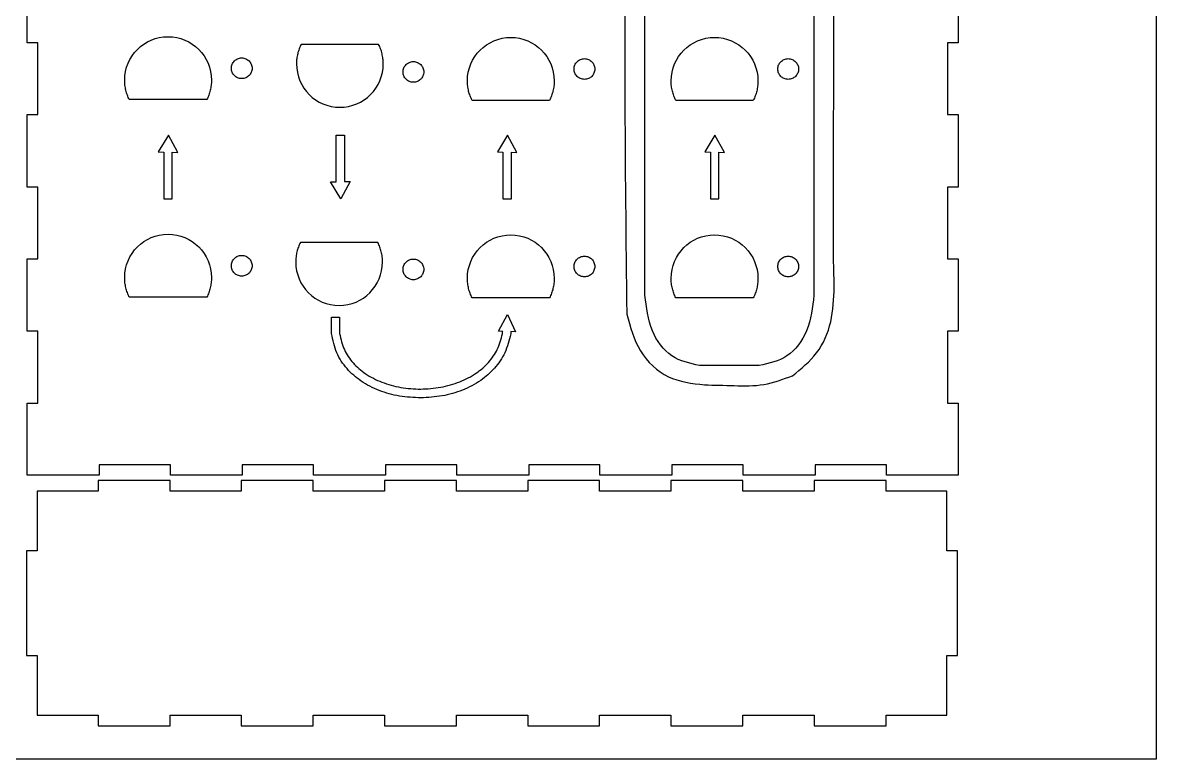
# Model space of a CAD drawing. Extents: x -632 to 590, y 202 to 978.
# Drawn here: x -354.7 to -31.9, y 574.6 to 784.4 of the extents above; entities that cross this region are included whole.
import ezdxf

# ---------------------------------------------------------------- set-up
doc = ezdxf.new("R2010")
doc.units = 0
doc.layers.get('0').update_dxf_attribs({"linetype": 'CONTINUOUS'})

msp = doc.modelspace()

# ---------------------------------------------------------------- linework, layer by layer
at = {"color": 3}
msp.add_lwpolyline([(-631.840861, 974.541134), (-31.949136, 974.541134), (-31.949136, 574.649404), (-631.840861, 574.649404), (-631.840861, 974.541134)], dxfattribs=at)
at = {"color": 7}
for points in [[(-177.522647, 706.787223), (-177.522647, 893.089844)], [(-129.426534, 893.089844), (-129.426534, 706.787223)], [(-88.360041, 799.295411), (-88.360041, 778.672079), (-91.360041, 778.672079), (-91.360041, 758.228745), (-88.360041, 758.228745), (-88.360041, 737.605412), (-91.360041, 737.605412), (-91.360041, 717.162081), (-88.360041, 717.162081), (-88.360041, 696.538749), (-91.360041, 696.538749), (-91.360041, 676.095418), (-88.360041, 676.095418), (-88.360041, 655.517071), (-108.789656, 655.517071), (-108.789656, 658.517065), (-129.08427, 658.517065), (-129.08427, 655.517071), (-149.558886, 655.517071), (-149.558886, 658.517065), (-169.853503, 658.517065), (-169.853503, 655.517071), (-190.328118, 655.517071), (-190.328118, 658.517065), (-210.622732, 658.517065), (-210.622732, 655.517071), (-231.097348, 655.517071), (-231.097348, 658.517065), (-251.391962, 658.517065), (-251.391962, 655.517071), (-271.866577, 655.517071), (-271.866577, 658.517065), (-292.161194, 658.517065), (-292.161194, 655.517071), (-312.63581, 655.517071), (-312.63581, 658.517065), (-332.930424, 658.517065), (-332.930424, 655.517071), (-353.360039, 655.517071), (-353.360039, 676.095418), (-350.360039, 676.095418), (-350.360039, 696.538749), (-353.360039, 696.538749), (-353.360039, 717.162081), (-350.360039, 717.162081), (-350.360039, 737.605412), (-353.360039, 737.605412), (-353.360039, 758.228745), (-350.360039, 758.228745), (-350.360039, 778.672079), (-353.360039, 778.672079), (-353.360039, 799.295411)], [(-325.639486, 768.038936), (-325.575704, 769.303235), (-325.388478, 770.531043), (-325.084045, 771.716122), (-324.668586, 772.852292), (-324.148337, 773.933316), (-323.52948, 774.952957), (-322.81828, 775.905034), (-322.020918, 776.783281), (-321.14363, 777.58149), (-320.192598, 778.29348), (-319.174058, 778.912986), (-318.094191, 779.433799), (-316.959262, 779.84971), (-315.775453, 780.154482), (-314.548972, 780.341906), (-313.286027, 780.405773), (-312.023111, 780.341906), (-310.79663, 780.154482), (-309.61282, 779.84971), (-308.477892, 779.433799), (-307.398025, 778.912986), (-306.379485, 778.29348), (-305.428452, 777.58149), (-304.551136, 776.783281), (-303.753802, 775.905034), (-303.042574, 774.952957), (-302.423745, 773.933316), (-301.903497, 772.852292), (-301.488038, 771.716122), (-301.183604, 770.531043), (-300.996378, 769.303235), (-300.932568, 768.038936), (-300.938212, 767.665556), (-300.954581, 767.294998), (-300.981957, 766.92746), (-301.019859, 766.563027), (-301.06826, 766.201895), (-301.126962, 765.84415), (-301.195825, 765.48999), (-301.274706, 765.139526), (-301.363465, 764.792901), (-301.461904, 764.450255), (-301.569882, 764.111729), (-301.687286, 763.777493), (-301.813891, 763.44766), (-301.949584, 763.122371), (-302.094223, 762.801795), (-302.24761, 762.486044), (-303.626746, 762.486044), (-305.005853, 762.486044), (-306.384988, 762.486044), (-307.764124, 762.486044), (-309.143259, 762.486044), (-310.522366, 762.486044), (-311.901501, 762.486044), (-313.280637, 762.486044), (-314.659772, 762.486044), (-316.038879, 762.486044), (-317.418014, 762.486044), (-318.79715, 762.486044), (-320.176285, 762.486044), (-321.555392, 762.486044), (-322.934528, 762.486044), (-324.313663, 762.486044), (-324.467248, 762.801851), (-324.612282, 763.122456), (-324.748567, 763.447745), (-324.875934, 763.777578), (-324.994157, 764.111786), (-325.103067, 764.450255), (-325.202522, 764.792844), (-325.292268, 765.139441), (-325.372166, 765.489848), (-325.442016, 765.843981), (-325.501621, 766.201698), (-325.550812, 766.562829), (-325.589392, 766.927234), (-325.61705, 767.294829), (-325.633983, 767.665443), (-325.639628, 768.038936), (-325.639486, 768.038936)], [(-276.734295, 772.678387), (-276.670513, 771.414088), (-276.483287, 770.18628), (-276.178826, 769.001201), (-275.763366, 767.865031), (-275.243118, 766.784007), (-274.624289, 765.764366), (-273.913089, 764.812289), (-273.115727, 763.934042), (-272.238411, 763.135833), (-271.287378, 762.423843), (-270.268838, 761.804337), (-269.189, 761.283524), (-268.054043, 760.867613), (-266.870234, 760.562841), (-265.643752, 760.375417), (-264.380836, 760.31155), (-263.11792, 760.375417), (-261.891439, 760.562841), (-260.707601, 760.867613), (-259.572673, 761.283524), (-258.492834, 761.804337), (-257.474266, 762.423843), (-256.523233, 763.135833), (-255.645945, 763.934042), (-254.848583, 764.812289), (-254.137383, 765.764366), (-253.518554, 766.784007), (-252.998306, 767.865031), (-252.582847, 769.001201), (-252.278385, 770.18628), (-252.091159, 771.414088), (-252.027377, 772.678387), (-252.033021, 773.051767), (-252.04939, 773.422325), (-252.076766, 773.789863), (-252.114668, 774.154296), (-252.163041, 774.515428), (-252.221743, 774.873173), (-252.290634, 775.227334), (-252.369515, 775.577797), (-252.458245, 775.924422), (-252.556685, 776.267068), (-252.664691, 776.605594), (-252.782067, 776.93983), (-252.9087, 777.269663), (-253.044393, 777.594952), (-253.189003, 777.915528), (-253.342391, 778.231279), (-254.721527, 778.231279), (-256.100662, 778.231279), (-257.479797, 778.231279), (-258.858904, 778.231279), (-260.23804, 778.231279), (-261.617175, 778.231279), (-262.99631, 778.231279), (-264.375417, 778.231279), (-265.754553, 778.231279), (-267.133688, 778.231279), (-268.512823, 778.231279), (-269.891931, 778.231279), (-271.271066, 778.231279), (-272.650201, 778.231279), (-274.029337, 778.231279), (-275.408444, 778.231279), (-275.562057, 777.915472), (-275.707091, 777.594868), (-275.843376, 777.269578), (-275.970715, 776.939745), (-276.088938, 776.605538), (-276.197876, 776.267068), (-276.297303, 775.924479), (-276.387077, 775.577882), (-276.466946, 775.227475), (-276.536796, 774.873342), (-276.596402, 774.515626), (-276.645593, 774.154494), (-276.684173, 773.790089), (-276.712113, 773.422494), (-276.729046, 773.05188), (-276.734691, 772.678387), (-276.734295, 772.678387)], [(-228.071451, 767.832349), (-228.007669, 769.096648), (-227.820443, 770.324456), (-227.51601, 771.509536), (-227.100551, 772.645706), (-226.580302, 773.72673), (-225.961473, 774.74637), (-225.250245, 775.698419), (-224.452883, 776.576694), (-223.575595, 777.374904), (-222.624563, 778.086894), (-221.606023, 778.706372), (-220.526156, 779.227213), (-219.391227, 779.643095), (-218.207418, 779.947895), (-216.980937, 780.135319), (-215.717992, 780.199158), (-214.455076, 780.135319), (-213.228595, 779.947895), (-212.044785, 779.643095), (-210.909857, 779.227213), (-209.82999, 778.706372), (-208.81145, 778.086894), (-207.860417, 777.374904), (-206.983101, 776.576694), (-206.185767, 775.698419), (-205.474539, 774.74637), (-204.85571, 773.72673), (-204.335462, 772.645706), (-203.920003, 771.509536), (-203.615569, 770.324428), (-203.428343, 769.096648), (-203.364533, 767.832349), (-203.370177, 767.458941), (-203.386546, 767.088412), (-203.413922, 766.720845), (-203.451824, 766.35644), (-203.500225, 765.99528), (-203.558927, 765.637564), (-203.62779, 765.283403), (-203.706671, 764.932911), (-203.79543, 764.586286), (-203.893869, 764.243668), (-204.001847, 763.905142), (-204.119251, 763.570907), (-204.245856, 763.241045), (-204.381549, 762.915784), (-204.526188, 762.59518), (-204.679575, 762.27943), (-206.058711, 762.27943), (-207.437818, 762.27943), (-208.816953, 762.27943), (-210.196089, 762.27943), (-211.575224, 762.27943), (-212.954331, 762.27943), (-214.333466, 762.27943), (-215.712602, 762.27943), (-217.091737, 762.27943), (-218.470844, 762.27943), (-219.849979, 762.27943), (-221.229115, 762.27943), (-222.60825, 762.27943), (-223.987357, 762.27943), (-225.366493, 762.27943), (-226.745628, 762.27943), (-226.899213, 762.595264), (-227.044247, 762.915869), (-227.180532, 763.241158), (-227.307899, 763.570991), (-227.426122, 763.905199), (-227.535032, 764.243668), (-227.634487, 764.586258), (-227.724233, 764.932826), (-227.804131, 765.283262), (-227.873981, 765.637394), (-227.933586, 765.995083), (-227.982777, 766.356214), (-228.021357, 766.720648), (-228.049297, 767.088242), (-228.06623, 767.458856), (-228.071875, 767.832349), (-228.071451, 767.832349)], [(-170.067024, 767.832349), (-170.003241, 769.096648), (-169.816015, 770.324456), (-169.511582, 771.509536), (-169.096123, 772.645706), (-168.575874, 773.72673), (-167.957046, 774.74637), (-167.245817, 775.698419), (-166.448455, 776.576694), (-165.571167, 777.374904), (-164.620135, 778.086894), (-163.601595, 778.706372), (-162.521728, 779.227213), (-161.386799, 779.643095), (-160.20299, 779.947895), (-158.976509, 780.135319), (-157.713564, 780.199158), (-156.450648, 780.135319), (-155.224167, 779.947895), (-154.040357, 779.643095), (-152.905429, 779.227213), (-151.825562, 778.706372), (-150.807022, 778.086894), (-149.85599, 777.374904), (-148.978674, 776.576694), (-148.181339, 775.698419), (-147.470111, 774.74637), (-146.851283, 773.72673), (-146.331034, 772.645706), (-145.915575, 771.509536), (-145.611142, 770.324456), (-145.423915, 769.096648), (-145.360105, 767.832349), (-145.365749, 767.458941), (-145.382118, 767.088412), (-145.409494, 766.720845), (-145.447396, 766.35644), (-145.495797, 765.99528), (-145.5545, 765.637564), (-145.623362, 765.283403), (-145.702243, 764.932911), (-145.791002, 764.586286), (-145.889441, 764.243668), (-145.997419, 763.905142), (-146.114824, 763.570907), (-146.241429, 763.241045), (-146.377121, 762.915784), (-146.52176, 762.59518), (-146.675148, 762.27943), (-148.054283, 762.27943), (-149.43339, 762.27943), (-150.812525, 762.27943), (-152.191661, 762.27943), (-153.570796, 762.27943), (-154.949903, 762.27943), (-156.329039, 762.27943), (-157.708174, 762.27943), (-159.087309, 762.27943), (-160.466416, 762.27943), (-161.845552, 762.27943), (-163.224687, 762.27943), (-164.603822, 762.27943), (-165.982929, 762.27943), (-167.362065, 762.27943), (-168.7412, 762.27943), (-168.894785, 762.595264), (-169.039819, 762.915869), (-169.176105, 763.241158), (-169.303471, 763.570991), (-169.421694, 763.905199), (-169.530604, 764.243668), (-169.630059, 764.586258), (-169.719806, 764.932826), (-169.799703, 765.283262), (-169.869553, 765.637394), (-169.929158, 765.995083), (-169.978349, 766.356214), (-170.016929, 766.720648), (-170.044869, 767.088242), (-170.061803, 767.458856), (-170.067447, 767.832349), (-170.067024, 767.832349)], [(-292.324338, 774.362153), (-292.022699, 774.346913), (-291.729809, 774.302209), (-291.447079, 774.229537), (-291.176061, 774.130336), (-290.918166, 774.006102), (-290.674947, 773.85833), (-290.447843, 773.688517), (-290.238349, 773.49813), (-290.047962, 773.288636), (-289.878149, 773.061532), (-289.730378, 772.818285), (-289.606172, 772.560418), (-289.50697, 772.2894), (-289.43427, 772.00667), (-289.389566, 771.71378), (-289.374326, 771.412141), (-289.389566, 771.11053), (-289.43427, 770.817611), (-289.50697, 770.534909), (-289.606172, 770.263891), (-289.730378, 770.005997), (-289.878149, 769.762778), (-290.047962, 769.535673), (-290.238349, 769.32618), (-290.447843, 769.135793), (-290.674947, 768.965951), (-290.918166, 768.818208), (-291.176061, 768.693974), (-291.447079, 768.594773), (-291.729809, 768.522072), (-292.022699, 768.477368), (-292.324338, 768.462128), (-292.625949, 768.477368), (-292.918868, 768.522072), (-293.20157, 768.594773), (-293.472616, 768.693974), (-293.730482, 768.818208), (-293.973702, 768.965951), (-294.200806, 769.135793), (-294.410299, 769.32618), (-294.600686, 769.535673), (-294.770528, 769.762778), (-294.918271, 770.005997), (-295.042505, 770.263891), (-295.141706, 770.534909), (-295.214407, 770.817611), (-295.259111, 771.11053), (-295.274351, 771.412141), (-295.259111, 771.71378), (-295.214407, 772.00667), (-295.141706, 772.2894), (-295.042505, 772.560418), (-294.918271, 772.818285), (-294.770528, 773.061532), (-294.600686, 773.288636), (-294.410299, 773.49813), (-294.200806, 773.688517), (-293.973702, 773.85833), (-293.730482, 774.006102), (-293.472616, 774.130336), (-293.20157, 774.229537), (-292.918868, 774.302209), (-292.625949, 774.346913), (-292.324338, 774.362153)], [(-243.450813, 773.32953), (-243.149202, 773.31429), (-242.856283, 773.269586), (-242.573581, 773.196914), (-242.302535, 773.097713), (-242.044669, 772.973479), (-241.80145, 772.825707), (-241.574345, 772.655894), (-241.364852, 772.465479), (-241.174465, 772.256013), (-241.004623, 772.028909), (-240.85688, 771.785662), (-240.732646, 771.527795), (-240.633445, 771.256777), (-240.560744, 770.974047), (-240.51604, 770.681157), (-240.5008, 770.379518), (-240.51604, 770.077907), (-240.560744, 769.784988), (-240.633445, 769.502286), (-240.732646, 769.231268), (-240.85688, 768.973374), (-241.004623, 768.730155), (-241.174465, 768.50305), (-241.364852, 768.293557), (-241.574345, 768.10317), (-241.80145, 767.933328), (-242.044669, 767.785585), (-242.302535, 767.661351), (-242.573581, 767.56215), (-242.856283, 767.489449), (-243.149202, 767.444745), (-243.450813, 767.429505), (-243.752452, 767.444745), (-244.045342, 767.489449), (-244.328044, 767.56215), (-244.59909, 767.661351), (-244.856985, 767.785585), (-245.100204, 767.933328), (-245.327308, 768.10317), (-245.536774, 768.293557), (-245.727189, 768.50305), (-245.897002, 768.730155), (-246.044774, 768.973374), (-246.16898, 769.231268), (-246.268181, 769.502286), (-246.340881, 769.784988), (-246.385585, 770.077907), (-246.400825, 770.379518), (-246.385585, 770.681157), (-246.340881, 770.974047), (-246.268181, 771.256777), (-246.16898, 771.527795), (-246.044774, 771.785662), (-245.897002, 772.028909), (-245.727189, 772.256013), (-245.536774, 772.465479), (-245.327308, 772.655894), (-245.100204, 772.825707), (-244.856985, 772.973479), (-244.59909, 773.097713), (-244.328044, 773.196914), (-244.045342, 773.269586), (-243.752452, 773.31429), (-243.450813, 773.32953)], [(-194.756332, 774.155538), (-194.454693, 774.140298), (-194.161802, 774.095594), (-193.8791, 774.022922), (-193.608054, 773.923721), (-193.350159, 773.799487), (-193.10694, 773.651715), (-192.879836, 773.481902), (-192.670343, 773.291515), (-192.479955, 773.082021), (-192.310142, 772.854917), (-192.162371, 772.611698), (-192.038137, 772.353803), (-191.938964, 772.082785), (-191.866263, 771.800055), (-191.821559, 771.507165), (-191.806319, 771.205526), (-191.821559, 770.903915), (-191.866263, 770.610996), (-191.938964, 770.328294), (-192.038137, 770.057276), (-192.162371, 769.799382), (-192.310142, 769.556163), (-192.479955, 769.329058), (-192.670343, 769.119565), (-192.879836, 768.929178), (-193.10694, 768.759336), (-193.350159, 768.611593), (-193.608054, 768.487359), (-193.8791, 768.388158), (-194.161802, 768.315486), (-194.454693, 768.270753), (-194.756332, 768.255513), (-195.057943, 768.270753), (-195.350861, 768.315486), (-195.633563, 768.388158), (-195.904609, 768.487359), (-196.162476, 768.611593), (-196.405695, 768.759336), (-196.632799, 768.929178), (-196.842293, 769.119565), (-197.03268, 769.329058), (-197.202521, 769.556163), (-197.350264, 769.799382), (-197.474499, 770.057276), (-197.5737, 770.328294), (-197.6464, 770.610996), (-197.691104, 770.903915), (-197.706344, 771.205526), (-197.691104, 771.507165), (-197.6464, 771.800055), (-197.5737, 772.082785), (-197.474499, 772.353803), (-197.350264, 772.611698), (-197.202521, 772.854917), (-197.03268, 773.082021), (-196.842293, 773.291515), (-196.632799, 773.481902), (-196.405695, 773.651715), (-196.162476, 773.799487), (-195.904609, 773.923721), (-195.633563, 774.022922), (-195.350861, 774.095594), (-195.057943, 774.140298), (-194.756332, 774.155538)], [(-136.751876, 774.155595), (-136.450237, 774.140355), (-136.157346, 774.095651), (-135.874616, 774.022978), (-135.603598, 773.923777), (-135.345703, 773.799543), (-135.102484, 773.651772), (-134.87538, 773.481958), (-134.665887, 773.291543), (-134.475499, 773.082078), (-134.305686, 772.854974), (-134.157915, 772.611726), (-134.033681, 772.35386), (-133.934508, 772.082842), (-133.861807, 771.800112), (-133.817103, 771.507221), (-133.801863, 771.205582), (-133.817103, 770.903971), (-133.861807, 770.611053), (-133.934508, 770.328351), (-134.033681, 770.057333), (-134.157915, 769.799438), (-134.305686, 769.556219), (-134.475499, 769.329115), (-134.665887, 769.119621), (-134.87538, 768.929234), (-135.102484, 768.759393), (-135.345703, 768.61165), (-135.603598, 768.487415), (-135.874616, 768.388214), (-136.157346, 768.315514), (-136.450237, 768.27081), (-136.751876, 768.25557), (-137.053487, 768.27081), (-137.346405, 768.315514), (-137.629107, 768.388214), (-137.900153, 768.487415), (-138.15802, 768.61165), (-138.401239, 768.759393), (-138.628343, 768.929234), (-138.837837, 769.119621), (-139.028224, 769.329115), (-139.198065, 769.556219), (-139.345808, 769.799438), (-139.470043, 770.057333), (-139.569244, 770.328351), (-139.641944, 770.611053), (-139.686648, 770.903971), (-139.701888, 771.205582), (-139.686648, 771.507221), (-139.641944, 771.800112), (-139.569244, 772.082842), (-139.470043, 772.35386), (-139.345808, 772.611726), (-139.198065, 772.854974), (-139.028224, 773.082078), (-138.837837, 773.291543), (-138.628343, 773.481958), (-138.401239, 773.651772), (-138.15802, 773.799543), (-137.900153, 773.923777), (-137.629107, 774.022978), (-137.346405, 774.095651), (-137.053487, 774.140355), (-136.751876, 774.155595)], [(-325.639486, 711.811295), (-325.575704, 713.075594), (-325.388478, 714.303373), (-325.084045, 715.488481), (-324.668586, 716.624651), (-324.148337, 717.705675), (-323.52948, 718.725316), (-322.81828, 719.677392), (-322.020918, 720.55564), (-321.14363, 721.353849), (-320.192598, 722.065839), (-319.174058, 722.685345), (-318.094191, 723.206158), (-316.959262, 723.622069), (-315.775453, 723.926841), (-314.548972, 724.114264), (-313.286027, 724.178131), (-312.023111, 724.114264), (-310.79663, 723.926841), (-309.61282, 723.622069), (-308.477892, 723.206158), (-307.398025, 722.685345), (-306.379485, 722.065839), (-305.428452, 721.353849), (-304.551136, 720.55564), (-303.753802, 719.677392), (-303.042574, 718.725316), (-302.423745, 717.705675), (-301.903497, 716.624651), (-301.488038, 715.488481), (-301.183604, 714.303373), (-300.996378, 713.075594), (-300.932568, 711.811295), (-300.938212, 711.437886), (-300.954581, 711.067357), (-300.981957, 710.699791), (-301.019859, 710.335385), (-301.06826, 709.974226), (-301.126962, 709.616509), (-301.195825, 709.262348), (-301.274706, 708.911885), (-301.363465, 708.565231), (-301.461904, 708.222613), (-301.569882, 707.884088), (-301.687286, 707.549852), (-301.813891, 707.220019), (-301.949584, 706.89473), (-302.094223, 706.574153), (-302.24761, 706.258403), (-303.626746, 706.258403), (-305.005853, 706.258403), (-306.384988, 706.258403), (-307.764124, 706.258403), (-309.143259, 706.258403), (-310.522366, 706.258403), (-311.901501, 706.258403), (-313.280637, 706.258403), (-314.659772, 706.258403), (-316.038879, 706.258403), (-317.418014, 706.258403), (-318.79715, 706.258403), (-320.176285, 706.258403), (-321.555392, 706.258403), (-322.934528, 706.258403), (-324.313663, 706.258403), (-324.467248, 706.57421), (-324.612282, 706.894814), (-324.748567, 707.220104), (-324.875934, 707.549937), (-324.994157, 707.884144), (-325.103067, 708.222613), (-325.202522, 708.565203), (-325.292268, 708.9118), (-325.372166, 709.262207), (-325.442016, 709.61634), (-325.501621, 709.974028), (-325.550812, 710.33516), (-325.589392, 710.699593), (-325.61705, 711.067188), (-325.633983, 711.437802), (-325.639628, 711.811295), (-325.639486, 711.811295)], [(-228.071451, 711.60468), (-228.007669, 712.868979), (-227.820443, 714.096758), (-227.51601, 715.281866), (-227.100551, 716.418036), (-226.580302, 717.49906), (-225.961473, 718.518701), (-225.250245, 719.470778), (-224.452883, 720.349025), (-223.575595, 721.147234), (-222.624563, 721.859224), (-221.606023, 722.47873), (-220.526156, 722.999543), (-219.391227, 723.415454), (-218.207418, 723.720226), (-216.980937, 723.90765), (-215.717992, 723.971516), (-214.455076, 723.90765), (-213.228595, 723.720226), (-212.044785, 723.415454), (-210.909857, 722.999543), (-209.82999, 722.47873), (-208.81145, 721.859224), (-207.860417, 721.147234), (-206.983101, 720.349025), (-206.185767, 719.470778), (-205.474539, 718.518701), (-204.85571, 717.49906), (-204.335462, 716.418036), (-203.920003, 715.281866), (-203.615569, 714.096758), (-203.428343, 712.868979), (-203.364533, 711.60468), (-203.370177, 711.231272), (-203.386546, 710.860742), (-203.413922, 710.493176), (-203.451824, 710.12877), (-203.500225, 709.767611), (-203.558927, 709.409894), (-203.62779, 709.055733), (-203.706671, 708.70527), (-203.79543, 708.358616), (-203.893869, 708.015998), (-204.001847, 707.677473), (-204.119251, 707.343237), (-204.245856, 707.013404), (-204.381549, 706.688115), (-204.526188, 706.367538), (-204.679575, 706.051788), (-206.058711, 706.051788), (-207.437818, 706.051788), (-208.816953, 706.051788), (-210.196089, 706.051788), (-211.575224, 706.051788), (-212.954331, 706.051788), (-214.333466, 706.051788), (-215.712602, 706.051788), (-217.091737, 706.051788), (-218.470844, 706.051788), (-219.849979, 706.051788), (-221.229115, 706.051788), (-222.60825, 706.051788), (-223.987357, 706.051788), (-225.366493, 706.051788), (-226.745628, 706.051788), (-226.899213, 706.367595), (-227.044247, 706.688199), (-227.180532, 707.013489), (-227.307899, 707.343322), (-227.426122, 707.677529), (-227.535032, 708.015998), (-227.634487, 708.358588), (-227.724233, 708.705185), (-227.804131, 709.055592), (-227.873981, 709.409725), (-227.933586, 709.767413), (-227.982777, 710.128545), (-228.021357, 710.492978), (-228.049297, 710.860573), (-228.06623, 711.231187), (-228.071875, 711.60468), (-228.071451, 711.60468)], [(-170.067024, 711.60468), (-170.003241, 712.868979), (-169.816015, 714.096758), (-169.511582, 715.281866), (-169.096123, 716.418036), (-168.575874, 717.49906), (-167.957046, 718.518701), (-167.245817, 719.470778), (-166.448455, 720.349025), (-165.571167, 721.147234), (-164.620135, 721.859224), (-163.601595, 722.47873), (-162.521728, 722.999543), (-161.386799, 723.415454), (-160.20299, 723.720226), (-158.976509, 723.90765), (-157.713564, 723.971516), (-156.450648, 723.90765), (-155.224167, 723.720226), (-154.040357, 723.415454), (-152.905429, 722.999543), (-151.825562, 722.47873), (-150.807022, 721.859224), (-149.85599, 721.147234), (-148.978674, 720.349025), (-148.181339, 719.470778), (-147.470111, 718.518701), (-146.851283, 717.49906), (-146.331034, 716.418036), (-145.915575, 715.281866), (-145.611142, 714.096758), (-145.423915, 712.868979), (-145.360105, 711.60468), (-145.365749, 711.231272), (-145.382118, 710.860742), (-145.409494, 710.493176), (-145.447396, 710.12877), (-145.495797, 709.767611), (-145.5545, 709.409894), (-145.623362, 709.055733), (-145.702243, 708.70527), (-145.791002, 708.358616), (-145.889441, 708.015998), (-145.997419, 707.677473), (-146.114824, 707.343237), (-146.241429, 707.013404), (-146.377121, 706.688115), (-146.52176, 706.367538), (-146.675148, 706.051788), (-148.054283, 706.051788), (-149.43339, 706.051788), (-150.812525, 706.051788), (-152.191661, 706.051788), (-153.570796, 706.051788), (-154.949903, 706.051788), (-156.329039, 706.051788), (-157.708174, 706.051788), (-159.087309, 706.051788), (-160.466416, 706.051788), (-161.845552, 706.051788), (-163.224687, 706.051788), (-164.603822, 706.051788), (-165.982929, 706.051788), (-167.362065, 706.051788), (-168.7412, 706.051788), (-168.894785, 706.367595), (-169.039819, 706.688199), (-169.176105, 707.013489), (-169.303471, 707.343322), (-169.421694, 707.677529), (-169.530604, 708.015998), (-169.630059, 708.358588), (-169.719806, 708.705185), (-169.799703, 709.055592), (-169.869553, 709.409725), (-169.929158, 709.767413), (-169.978349, 710.128545), (-170.016929, 710.492978), (-170.044869, 710.860573), (-170.061803, 711.231187), (-170.067447, 711.60468), (-170.067024, 711.60468)], [(-276.944974, 716.247828), (-276.881192, 714.983529), (-276.693966, 713.755721), (-276.389505, 712.570614), (-275.974045, 711.434443), (-275.453797, 710.353419), (-274.834968, 709.333779), (-274.123768, 708.38173), (-273.326406, 707.503455), (-272.44909, 706.705246), (-271.498057, 705.993255), (-270.479517, 705.373778), (-269.399679, 704.852936), (-268.264722, 704.437054), (-267.080913, 704.132254), (-265.854431, 703.94483), (-264.591515, 703.880991), (-263.328599, 703.94483), (-262.102117, 704.132254), (-260.91828, 704.437054), (-259.783351, 704.852936), (-258.703513, 705.373778), (-257.684945, 705.993255), (-256.733912, 706.705246), (-255.856624, 707.503455), (-255.059262, 708.38173), (-254.348062, 709.333779), (-253.729233, 710.353419), (-253.208985, 711.434443), (-252.793525, 712.570614), (-252.489064, 713.755721), (-252.301838, 714.983529), (-252.238056, 716.247828), (-252.2437, 716.621208), (-252.260069, 716.991738), (-252.287445, 717.359304), (-252.325347, 717.723709), (-252.37372, 718.084869), (-252.432422, 718.442586), (-252.501313, 718.796774), (-252.580194, 719.147238), (-252.668924, 719.493863), (-252.767363, 719.836509), (-252.87537, 720.175007), (-252.992746, 720.509271), (-253.119379, 720.839104), (-253.255072, 721.164365), (-253.399682, 721.484969), (-253.55307, 721.80072), (-254.932205, 721.80072), (-256.311341, 721.80072), (-257.690476, 721.80072), (-259.069583, 721.80072), (-260.448719, 721.80072), (-261.827854, 721.80072), (-263.206989, 721.80072), (-264.586096, 721.80072), (-265.965232, 721.80072), (-267.344367, 721.80072), (-268.723502, 721.80072), (-270.102609, 721.80072), (-271.481745, 721.80072), (-272.86088, 721.80072), (-274.240015, 721.80072), (-275.619123, 721.80072), (-275.772736, 721.484885), (-275.91777, 721.16428), (-276.054055, 720.838991), (-276.181394, 720.509186), (-276.299617, 720.17495), (-276.408555, 719.836481), (-276.507981, 719.493892), (-276.597756, 719.147323), (-276.677625, 718.796887), (-276.747475, 718.442755), (-276.807081, 718.085066), (-276.856272, 717.723935), (-276.894852, 717.359501), (-276.922792, 716.991907), (-276.939725, 716.621321), (-276.945369, 716.247828), (-276.944974, 716.247828)], [(-292.324338, 718.134484), (-292.022699, 718.119244), (-291.729809, 718.07454), (-291.447079, 718.001867), (-291.176061, 717.902666), (-290.918166, 717.778432), (-290.674947, 717.63066), (-290.447843, 717.460847), (-290.238349, 717.270432), (-290.047962, 717.060967), (-289.878149, 716.833862), (-289.730378, 716.590615), (-289.606172, 716.332749), (-289.50697, 716.061731), (-289.43427, 715.779), (-289.389566, 715.48611), (-289.374326, 715.184471), (-289.389566, 714.88286), (-289.43427, 714.589942), (-289.50697, 714.30724), (-289.606172, 714.036222), (-289.730378, 713.778327), (-289.878149, 713.535108), (-290.047962, 713.308004), (-290.238349, 713.09851), (-290.447843, 712.908123), (-290.674947, 712.738282), (-290.918166, 712.590538), (-291.176061, 712.466304), (-291.447079, 712.367103), (-291.729809, 712.294403), (-292.022699, 712.249699), (-292.324338, 712.234459), (-292.625949, 712.249699), (-292.918868, 712.294403), (-293.20157, 712.367103), (-293.472616, 712.466304), (-293.730482, 712.590538), (-293.973702, 712.738282), (-294.200806, 712.908123), (-294.410299, 713.09851), (-294.600686, 713.308004), (-294.770528, 713.535108), (-294.918271, 713.778327), (-295.042505, 714.036222), (-295.141706, 714.30724), (-295.214407, 714.589942), (-295.259111, 714.88286), (-295.274351, 715.184471), (-295.259111, 715.48611), (-295.214407, 715.779), (-295.141706, 716.061731), (-295.042505, 716.332749), (-294.918271, 716.590615), (-294.770528, 716.833862), (-294.600686, 717.060967), (-294.410299, 717.270432), (-294.200806, 717.460847), (-293.973702, 717.63066), (-293.730482, 717.778432), (-293.472616, 717.902666), (-293.20157, 718.001867), (-292.918868, 718.07454), (-292.625949, 718.119244), (-292.324338, 718.134484)], [(-243.450813, 717.101861), (-243.149202, 717.086621), (-242.856283, 717.041917), (-242.573581, 716.969244), (-242.302535, 716.870043), (-242.044669, 716.745809), (-241.80145, 716.598038), (-241.574345, 716.428224), (-241.364852, 716.237809), (-241.174465, 716.028344), (-241.004623, 715.80124), (-240.85688, 715.557992), (-240.732646, 715.300126), (-240.633445, 715.029108), (-240.560744, 714.746378), (-240.51604, 714.453487), (-240.5008, 714.151848), (-240.51604, 713.850237), (-240.560744, 713.557319), (-240.633445, 713.274617), (-240.732646, 713.003599), (-240.85688, 712.745704), (-241.004623, 712.502485), (-241.174465, 712.275381), (-241.364852, 712.065887), (-241.574345, 711.8755), (-241.80145, 711.705659), (-242.044669, 711.557916), (-242.302535, 711.433681), (-242.573581, 711.33448), (-242.856283, 711.26178), (-243.149202, 711.217076), (-243.450813, 711.201836), (-243.752452, 711.217076), (-244.045342, 711.26178), (-244.328044, 711.33448), (-244.59909, 711.433681), (-244.856985, 711.557916), (-245.100204, 711.705659), (-245.327308, 711.8755), (-245.536774, 712.065887), (-245.727189, 712.275381), (-245.897002, 712.502485), (-246.044774, 712.745704), (-246.16898, 713.003599), (-246.268181, 713.274617), (-246.340881, 713.557319), (-246.385585, 713.850237), (-246.400825, 714.151848), (-246.385585, 714.453487), (-246.340881, 714.746378), (-246.268181, 715.029108), (-246.16898, 715.300126), (-246.044774, 715.557992), (-245.897002, 715.80124), (-245.727189, 716.028344), (-245.536774, 716.237809), (-245.327308, 716.428224), (-245.100204, 716.598038), (-244.856985, 716.745809), (-244.59909, 716.870043), (-244.328044, 716.969244), (-244.045342, 717.041917), (-243.752452, 717.086621), (-243.450813, 717.101861)], [(-194.756332, 717.92784), (-194.454693, 717.9126), (-194.161802, 717.867896), (-193.8791, 717.795224), (-193.608054, 717.696023), (-193.350159, 717.571789), (-193.10694, 717.424017), (-192.879836, 717.254204), (-192.670343, 717.063789), (-192.479955, 716.854324), (-192.310142, 716.627219), (-192.162371, 716.383972), (-192.038137, 716.126106), (-191.938964, 715.855088), (-191.866263, 715.572357), (-191.821559, 715.279467), (-191.806319, 714.977828), (-191.821559, 714.676217), (-191.866263, 714.383299), (-191.938964, 714.100597), (-192.038137, 713.829579), (-192.162371, 713.571684), (-192.310142, 713.328465), (-192.479955, 713.101361), (-192.670343, 712.891867), (-192.879836, 712.70148), (-193.10694, 712.531639), (-193.350159, 712.383895), (-193.608054, 712.259661), (-193.8791, 712.16046), (-194.161802, 712.08776), (-194.454693, 712.043056), (-194.756332, 712.027816), (-195.057943, 712.043056), (-195.350861, 712.08776), (-195.633563, 712.16046), (-195.904609, 712.259661), (-196.162476, 712.383895), (-196.405695, 712.531639), (-196.632799, 712.70148), (-196.842293, 712.891867), (-197.03268, 713.101361), (-197.202521, 713.328465), (-197.350264, 713.571684), (-197.474499, 713.829579), (-197.5737, 714.100597), (-197.6464, 714.383299), (-197.691104, 714.676217), (-197.706344, 714.977828), (-197.691104, 715.279467), (-197.6464, 715.572357), (-197.5737, 715.855088), (-197.474499, 716.126106), (-197.350264, 716.383972), (-197.202521, 716.627219), (-197.03268, 716.854324), (-196.842293, 717.063789), (-196.632799, 717.254204), (-196.405695, 717.424017), (-196.162476, 717.571789), (-195.904609, 717.696023), (-195.633563, 717.795224), (-195.350861, 717.867896), (-195.057943, 717.9126), (-194.756332, 717.92784)], [(-136.751876, 717.927897), (-136.450237, 717.912657), (-136.157346, 717.867953), (-135.874616, 717.795281), (-135.603598, 717.69608), (-135.345703, 717.571845), (-135.102484, 717.424074), (-134.87538, 717.254261), (-134.665887, 717.063845), (-134.475499, 716.85438), (-134.305686, 716.627276), (-134.157915, 716.384028), (-134.033681, 716.126162), (-133.934508, 715.855144), (-133.861807, 715.572414), (-133.817103, 715.279524), (-133.801863, 714.977884), (-133.817103, 714.676274), (-133.861807, 714.383355), (-133.934508, 714.100653), (-134.033681, 713.829635), (-134.157915, 713.57174), (-134.305686, 713.328521), (-134.475499, 713.101417), (-134.665887, 712.891924), (-134.87538, 712.701536), (-135.102484, 712.531695), (-135.345703, 712.383952), (-135.603598, 712.259718), (-135.874616, 712.160516), (-136.157346, 712.087816), (-136.450237, 712.043112), (-136.751876, 712.027872), (-137.053487, 712.043112), (-137.346405, 712.087816), (-137.629107, 712.160516), (-137.900153, 712.259718), (-138.15802, 712.383952), (-138.401239, 712.531695), (-138.628343, 712.701536), (-138.837837, 712.891924), (-139.028224, 713.101417), (-139.198065, 713.328521), (-139.345808, 713.57174), (-139.470043, 713.829635), (-139.569244, 714.100653), (-139.641944, 714.383355), (-139.686648, 714.676274), (-139.701888, 714.977884), (-139.686648, 715.279524), (-139.641944, 715.572414), (-139.569244, 715.855144), (-139.470043, 716.126162), (-139.345808, 716.384028), (-139.198065, 716.627276), (-139.028224, 716.85438), (-138.837837, 717.063845), (-138.628343, 717.254261), (-138.401239, 717.424074), (-138.15802, 717.571845), (-137.900153, 717.69608), (-137.629107, 717.795281), (-137.346405, 717.867953), (-137.053487, 717.912657), (-136.751876, 717.927897)], [(-177.522647, 706.787223), (-177.522647, 706.787223)], [(-144.987646, 686.787206), (-161.961563, 686.787206)], [(-353.547144, 604.174505), (-350.548533, 604.174505), (-350.548533, 587.223533), (-333.209505, 587.223533), (-333.209505, 584.216088), (-312.730755, 584.216088), (-312.730755, 587.223533), (-292.437227, 587.223533), (-292.437227, 584.216088), (-271.958475, 584.216088), (-271.958475, 587.223533), (-251.664919, 587.223533), (-251.664919, 584.216088), (-231.195002, 584.216088), (-231.195002, 587.223533), (-210.901435, 587.223533), (-210.901435, 584.216088), (-190.422685, 584.216088), (-190.422685, 587.223533), (-170.129158, 587.223533), (-170.129158, 584.216088), (-149.659213, 584.216088), (-149.659213, 587.223533), (-129.356852, 587.223533), (-129.356852, 584.216088), (-108.886935, 584.216088), (-108.886935, 587.223533), (-91.547879, 587.223533), (-91.547879, 604.174505), (-88.549268, 604.174505), (-88.549268, 614.166921), (-88.549268, 624.071172), (-88.549268, 634.063588), (-91.547879, 634.063588), (-91.547879, 651.014588), (-108.886935, 651.014588), (-108.886935, 654.022005), (-129.356852, 654.022005), (-129.356852, 651.014588), (-149.659213, 651.014588), (-149.659213, 654.022005), (-170.129158, 654.022005), (-170.129158, 651.014588), (-190.422685, 651.014588), (-190.422685, 654.022005), (-210.901435, 654.022005), (-210.901435, 651.014588), (-231.195002, 651.014588), (-231.195002, 654.022005), (-251.664919, 654.022005), (-251.664919, 651.014588), (-271.958475, 651.014588), (-271.958475, 654.022005), (-292.437227, 654.022005), (-292.437227, 651.014588), (-312.730755, 651.014588), (-312.730755, 654.022005), (-333.209505, 654.022005), (-333.209505, 651.014588), (-350.548533, 651.014588), (-350.548533, 634.063588), (-353.547144, 634.063588), (-353.547144, 624.071172), (-353.547144, 614.166921), (-353.547144, 604.174505), (-353.547144, 604.174505)]]:
    msp.add_lwpolyline(points, dxfattribs=at)
at = {"color": 1}
for points in [[(-313.162611, 752.380824), (-316.081862, 747.60949), (-314.485556, 747.565407), (-314.485556, 734.283324), (-312.086667, 734.283324), (-312.086667, 747.51249), (-310.490334, 747.468379), (-313.162611, 752.380824), (-313.162611, 752.380824)], [(-264.131831, 734.283324), (-267.051082, 739.054629), (-265.454776, 739.09874), (-265.454776, 752.380824), (-263.055887, 752.380824), (-263.055887, 739.151657), (-261.459554, 739.19574), (-264.131831, 734.283324), (-264.131831, 734.283324)], [(-216.629485, 752.380824), (-219.548735, 747.60949), (-217.95243, 747.565407), (-217.95243, 734.283324), (-215.553541, 734.283324), (-215.553541, 747.51249), (-213.957208, 747.468379), (-216.629485, 752.380824), (-216.629485, 752.380824)], [(-157.59029, 752.380824), (-160.50954, 747.60949), (-158.913235, 747.565407), (-158.913235, 734.283324), (-156.514346, 734.283324), (-156.514346, 747.51249), (-154.918012, 747.468379), (-157.59029, 752.380824), (-157.59029, 752.380824)], [(-266.761409, 695.873613), (-266.777495, 695.873613), (-266.777495, 696.023558), (-266.777495, 700.512641), (-264.444167, 700.512641), (-264.444167, 695.873613)], [(-218.027558, 696.499808), (-219.222487, 696.535086), (-216.695356, 701.306391), (-214.386242, 696.393974), (-215.686101, 696.446891)], [(-215.734784, 695.758974), (-215.750871, 695.758974)], [(-215.718415, 696.023558), (-215.710513, 696.023558)], [(-241.34504, 677.582085), (-241.344899, 677.582085)]]:
    msp.add_lwpolyline(points, dxfattribs=at)
at = {"color": 7}
for points, knots in [([(-123.840052, 737.57522), (-123.812226, 755.557444), (-123.756574, 791.522182), (-123.566317, 845.469242), (-124.114219, 881.429256), (-124.388156, 899.4083)], [0, 0, 0, 0, 53.947056, 107.894982, 161.83713, 161.83713, 161.83713, 161.83713]), ([(-183.360832, 891.915498), (-183.251063, 870.748787), (-183.031522, 828.414903), (-183.434102, 764.913891), (-182.945547, 722.582522), (-182.701278, 701.41753)], [0, 0, 0, 0, 63.500696, 127.002775, 190.500699, 190.500699, 190.500699, 190.500699]), ([(-123.627764, 709.097107), (-123.718021, 712.259832), (-123.898567, 718.586419), (-123.805357, 728.080672), (-123.828487, 734.41034), (-123.840052, 737.57522)], [0, 0, 0, 0, 9.491119, 18.985651, 28.480455, 28.480455, 28.480455, 28.480455]), ([(-161.961563, 686.787206), (-164.749723, 687.399657), (-170.57978, 688.680296), (-176.395682, 696.891065), (-177.131229, 703.350086), (-177.522647, 706.787223)], [0, 0, 0, 0, 8.323821, 17.405154, 27.734401, 27.734401, 27.734401, 27.734401]), ([(-129.426534, 706.787223), (-129.817954, 703.350085), (-130.553505, 696.891061), (-136.369423, 688.680296), (-142.199484, 687.399657), (-144.987646, 686.787206)], [0, 0, 0, 0, 10.329249, 19.41059, 27.734418, 27.734418, 27.734418, 27.734418]), ([(-135.528172, 683.887635), (-133.044033, 685.87873), (-127.990374, 689.929356), (-124.045237, 699.235742), (-123.767523, 705.795794), (-123.627764, 709.097107)], [0, 0, 0, 0, 9.436115, 19.196554, 29.084509, 29.084509, 29.084509, 29.084509]), ([(-182.701278, 701.41753), (-181.720154, 697.785584), (-179.788879, 690.636344), (-171.361084, 682.520364), (-164.161376, 681.695233), (-160.621369, 681.289526)], [0, 0, 0, 0, 11.179261, 22.005616, 32.47789, 32.47789, 32.47789, 32.47789]), ([(-160.621369, 681.289526), (-157.799853, 681.212292), (-152.153078, 681.057721), (-143.545388, 680.854377), (-138.198581, 682.877305), (-135.528172, 683.887635)], [0, 0, 0, 0, 8.491226, 16.993718, 25.477177, 25.477177, 25.477177, 25.477177])]:
    msp.add_open_spline(points, degree=3, knots=knots, dxfattribs=at)
at = {"color": 1}
for points, knots in [([(-241.344899, 677.582085), (-243.377903, 677.674741), (-247.407813, 677.858408), (-253.197563, 679.483728), (-258.335734, 682.083936), (-262.511204, 685.744668), (-265.610618, 690.378033), (-266.37094, 694.008937), (-266.761409, 695.873613)], [0, 0, 0, 0, 6.088922, 12.069728, 17.890174, 23.217129, 28.586693, 34.25555, 34.25555, 34.25555, 34.25555]), ([(-264.444167, 695.873613), (-264.095208, 694.312323), (-263.414076, 691.264844), (-260.730996, 687.36266), (-257.046991, 684.199554), (-252.396195, 681.84342), (-247.025499, 680.394773), (-241.348607, 679.919148), (-235.663184, 680.441694), (-230.266312, 681.948038), (-225.630453, 684.349442), (-221.978101, 687.508642), (-219.289104, 691.305328), (-218.492023, 694.280363), (-218.084059, 695.803058)], [0, 0, 0, 0, 4.760627, 9.292259, 13.903591, 19.219566, 24.784298, 30.49725, 36.221159, 41.823038, 47.211266, 51.734658, 56.214178, 60.910693, 60.910693, 60.910693, 60.910693]), ([(-215.750871, 695.758974), (-216.206036, 693.941471), (-217.093119, 690.399298), (-220.193156, 685.890845), (-224.329078, 682.24225), (-229.447678, 679.594725), (-235.263312, 677.908308), (-239.308746, 677.691312), (-241.34504, 677.582085)], [0, 0, 0, 0, 5.581392, 10.877704, 16.106812, 21.998934, 28.018758, 34.119945, 34.119945, 34.119945, 34.119945]), ([(-218.084059, 695.803058), (-218.07695, 695.880163), (-218.062666, 696.035096), (-218.046575, 696.267567), (-218.033877, 696.422635), (-218.027558, 696.499808)], [0, 0, 0, 0, 0.232291, 0.466754, 0.699048, 0.699048, 0.699048, 0.699048]), ([(-215.710513, 696.023558), (-215.711464, 696.016702), (-215.713365, 696.003008), (-215.715527, 695.982367), (-215.720987, 695.945969), (-215.722485, 695.893207), (-215.728367, 695.825638), (-215.732668, 695.780962), (-215.734784, 695.758974)], [0, 0, 0, 0, 0.020763, 0.041474, 0.062255, 0.131117, 0.199494, 0.265759, 0.265759, 0.265759, 0.265759]), ([(-215.686101, 696.446891), (-215.689919, 696.400961), (-215.697664, 696.307775), (-215.708787, 696.166687), (-215.715193, 696.071467), (-215.718415, 696.023558)], [0, 0, 0, 0, 0.138267, 0.28052, 0.424571, 0.424571, 0.424571, 0.424571])]:
    msp.add_open_spline(points, degree=3, knots=knots, dxfattribs=at)

doc.saveas('drawing.dxf')
